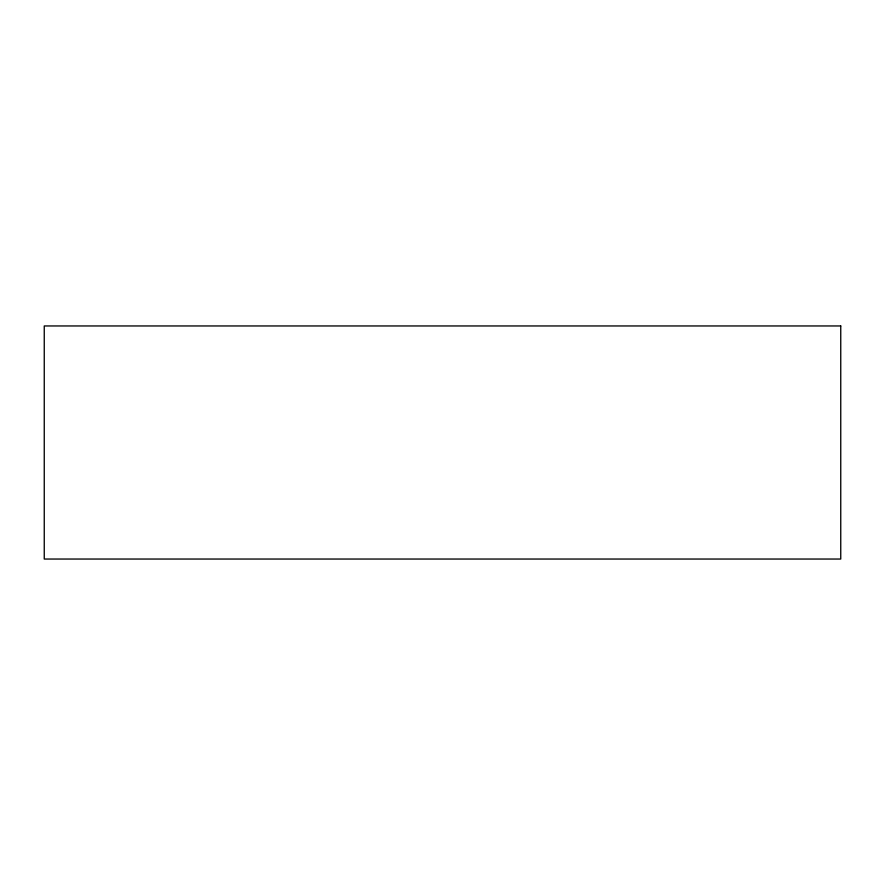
<?xml version="1.0" encoding="UTF-8"?>
<svg xmlns="http://www.w3.org/2000/svg" width="885" height="885" viewBox="0 0 885 885"><rect width="100%" height="100%" fill="white"/><g stroke="black" fill="none" stroke-linecap="round" stroke-linejoin="round"><path stroke-width="1.33" d="M840.75 325.957L44.25 325.957L44.25 559.043L840.75 559.043L840.75 325.957"/></g></svg>
